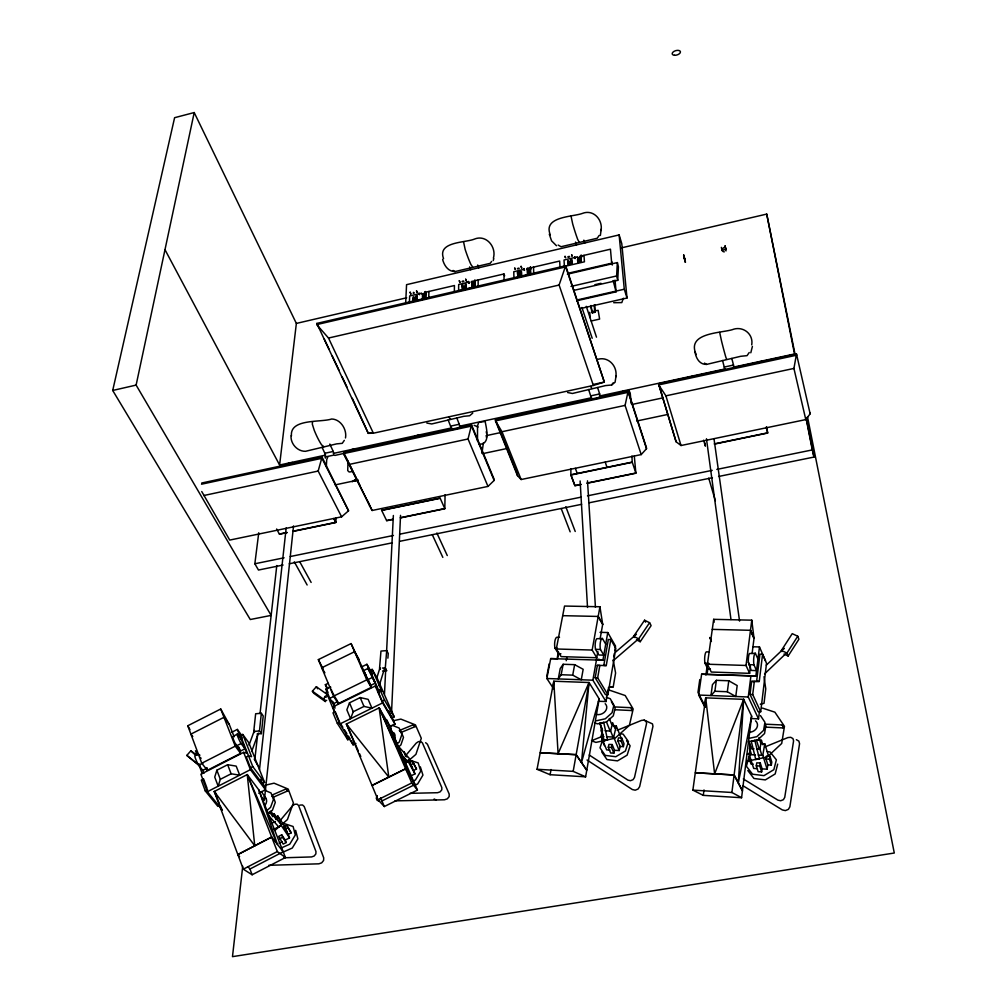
<?xml version="1.0" encoding="UTF-8"?>
<svg xmlns="http://www.w3.org/2000/svg" width="1007" height="1007" viewBox="0 0 1007 1007"><rect width="100%" height="100%" fill="white"/><g stroke="black" fill="none" stroke-linecap="round" stroke-linejoin="round"><path stroke-width="1.5" d="M478.149 286.441L478.149 279.971M477.507 441.003L477.519 425.923L478.539 422.927M475.002 286.378L475.014 282.325L475.002 286.378L471.956 287.083L471.817 282.917M617.329 262.651L616.636 276.069L617.719 280.336L618.424 266.842L617.429 262.563L567.382 274.181M471.54 424.878L468.041 438.989L487.98 486.419L372.124 510.486L343.563 453.616L343.664 452.433L471.54 424.878L494.122 479.256L494.135 480.44L487.98 486.419M472.799 284.188L472.787 286.882L472.258 283.471M601.066 230.527C602.992 219.79 593.45 208.94 582.298 213.446C572.291 217.059 542.672 216.404 550.313 234.858M466.077 288.443L465.951 284.289L466.077 288.443L462.503 289.273L462.137 285.157L462.503 289.273M527.731 270.317L528.285 274.055L528.197 271.361M580.951 484.304L574.859 485.563L570.856 474.788L570.906 468.683M463.522 241.667L465.158 249.409A50.891 9.025 76.7 0 0 470.949 264.551L472.598 266.855M465.247 285.938L465.209 288.644L465.096 284.49M615.818 376.845C617.82 366.12 607.951 355.559 597 359.637M325.387 458.122L324.82 453.276L322.064 447.259M601.192 229.13L600.373 235.462M454.333 291.778L454.447 285.522L424.488 292.496M579.327 257.263L577.666 257.993L577.464 256.974M445.081 494.727L444.804 508.535L400.396 517.699M423.657 293.503L422.034 294.208L421.732 293.503M616.032 376.077L615.076 382.232L611.639 384.989L605.534 385.593L572.442 393.473L567.596 392.529M428.932 291.464L428.718 297.946L409.383 302.427L409.685 295.945L421.53 293.188M425.634 297.858L425.772 293.805L425.634 297.858L422.613 298.563L422.437 294.384M422.613 298.563L422.726 295.857M423.406 294.208L423.443 298.374L422.978 294.648M416.822 299.91L416.646 295.731L416.822 299.91L413.273 300.728C411.976 295.668 414.645 295.051 414.192 300.514C412.304 297.367 418.018 298.085 414.406 298.513M416.067 297.392L415.954 300.111L415.501 296.385L416.986 295.844M413.273 300.728L413.399 298.022M390.804 728.577L390.955 725.443M391.522 712.906L400.534 515.37M384.473 694.226L385.719 669.139M386.65 650.321L393.359 515.496M405.657 303.422L406.564 284.666L619.129 234.921L621.772 243.631L627.009 298.009L579.755 308.708M326.318 466.682L326.709 459.67L327.804 456.964M369.594 506.395L369.67 505.199M574.531 256.835L575.073 258.61L574.607 256.848M753.223 646.784L759.467 646.947L755.892 675.924L701.615 674.212L698.657 695.044L704.976 707.241L705.706 697.851L714.618 773.867L743.669 699.349L738.32 782.968L751.637 716.115L743.669 699.349L705.706 697.851L692.879 790.13L703.276 795.366L741.593 797.72L751.637 716.115M579.868 257.93L580.46 261.908M201.74 491.542L229.734 540.079L341.612 516.83L348.548 510.776L322.064 457.09L201.715 483.02M348.007 461.219L347.717 470.584L349.114 471.981L351.367 471.767M387.871 658.163L388.249 653.48L386.688 650.623L380.961 651.063L379.551 668.283L380.18 669.416M386.348 669.731L385.303 667.842L386.688 650.623M293.125 531.18L335.809 522.331L336.174 517.774M751.713 344.872C753.677 333.77 742.625 325.488 732.29 329.679C720.332 333.241 686.17 332.738 696.202 354.552M322.064 457.09L318.162 471.049L341.612 516.83M553.019 688.989L553.8 681.21L558.092 753.702L589.032 682.519L581.505 762.513L599.19 698.908L589.032 682.519L553.8 681.21L537.046 769.272L550.099 774.71L585.621 776.812L599.19 698.908M312.522 422.034L312.308 424.123L314.234 430.253A53.572 15.067 77.3 0 0 321.585 444.855L323.889 446.642M257.1 734.002L261.379 733.637L259.479 730.956L261.329 713.258L255.652 713.762L253.751 731.447L254.532 732.53M261.379 733.637L263.217 715.964L261.329 713.258M264.514 798.79L293.528 525.931M316.84 323.423L368.285 433.337L373.37 433.199L593.375 385.454L604.326 382.068L565.682 265.722L316.84 323.423L318.841 327.653M259.491 769.625L286.177 527.932M242.725 866.272L232.479 956.65L894.292 853.017L807.488 416.772M254.733 760.31L257.729 733.813M260.033 713.56L276.799 565.544M325.714 455.076L279.606 465.02L296.36 323.423L194.213 112.557L174.601 117.693L112.708 390.464L250.277 619.519L271.147 615.39L136.121 385.089L194.213 112.557M752.405 346.408L750.794 352.802M760.7 711.748L766.528 663.311L762.576 654.26L759.945 654.185L756.609 681.361L751.637 681.412L750.014 694.402L758.057 711.634L760.7 711.748L752.707 694.515L754.319 681.512L759.265 681.449L762.576 654.26M750.693 718.52L758.535 718.872L759.429 711.508M758.535 718.872L748.264 696.995L750.907 675.911L755.892 675.924M283.093 565.028L258.472 570.038L254.847 563.769L258.749 532.766M749.623 673.343L746.023 665.463L751.776 620.174L713.686 619.33L707.405 664.217L711.269 672.034L749.623 673.343L750.442 666.848L748.365 662.266A7.137 1.662 -89.5 0 1 749.46 653.543L755.376 653.279L757.956 659.107M741.593 797.72L731.9 792.484L743.669 699.349M752.103 653.593L754.016 638.362L751.776 620.174M728.778 680.77L737.174 685.553L735.765 696.504L727.331 691.733L728.778 680.77L716.367 680.329L712.452 684.634L710.967 695.522L714.882 691.255L716.367 680.329M703.276 795.366L704.019 789.929M705.894 675.055L707.355 664.607M707.09 674.237L707.82 668.975L704.976 663.248A7.074 1.8 -89.3 0 1 704.887 655.708A7.074 1.8 -89.3 0 1 706.587 651.844L709.192 651.919M481.925 453.389L483.423 442.753M699.777 679.561L697.964 692.401L705.429 706.838M762.135 768.907L761.632 771.891L758.158 771.702L756.282 765.823L756.786 762.828L760.272 763.016L762.135 768.907L767.12 769.172L767.837 764.892L766 759.001L766.503 756.03L769.99 756.207L771.803 762.11L771.312 765.081L767.837 764.892M771.312 765.081L769.486 759.19L769.99 756.207M761.632 771.891L759.769 766.012L760.272 763.016M767.12 769.172L762.803 755.338L764.754 743.795L761.758 743.657M345.489 437.944C347.113 429.574 340.681 419.189 331.655 419C320.931 422.663 289.726 418.295 291.438 435.893M608.417 687.517L613.238 686.837L615.592 673.028L613.187 659.786M761.745 754.948L759.92 749.12L761.418 740.334L758.485 740.195M765.924 725.481L764.552 733.537L757.805 739.83L748.277 741.895M598.221 701.25L606.013 701.564L607.221 694.54M607.699 691.733L608.178 688.914M613.704 656.74L614.232 653.707M614.748 650.673L615.541 646.116L607.762 632.534L600.008 632.333M606.252 665.564L597.352 665.363L595.15 677.774L605.434 694.603L607.888 694.704L615.843 648.395L610.771 639.571L608.329 639.495L603.797 665.476L606.252 665.564L610.771 639.571M607.888 694.704L597.654 677.862L599.832 665.438L597.352 665.363M606.013 701.564L592.871 680.191L596.446 660.063L602.903 660.24L607.762 632.534M751.461 754.407L749.598 748.591L750.366 744.223M757.415 768.643L753.689 768.442L749.246 754.633L750.756 746.011M749.598 755.149L749.07 758.107L750.97 763.986L753.274 764.112M600.109 638.853L602.69 624.29L599.933 606.755L564.537 606.05L556.317 648.986L561.126 656.614L596.748 657.747L597.856 651.529M596.748 657.747L592.166 650.056L599.933 606.755M585.621 776.812L573.172 771.375L589.032 682.519M574.645 664.658L583.166 669.303L581.278 679.763L572.719 675.143L574.645 664.658L563.14 664.28L560.232 668.522L558.268 678.919L561.163 674.728L563.14 664.28M550.099 774.71L551.056 769.524M566.224 660.743L566.79 657.697M556.972 659.358L558.407 651.806M559.514 637.318L557.098 637.255A6.797 2.266 -88.8 0 0 554.933 640.918A6.797 2.266 -88.8 0 0 554.995 648.156L558.533 653.757L557.576 658.779L550.691 658.591L546.851 678.504L553.422 688.473M546.851 676.024L549.218 663.751M805.789 419.592L793.931 368.436L796.499 353.998L658.54 383.743L676.087 441.758L681.022 445.522L805.789 419.592L810.144 413.814L809.905 412.631M493.38 258.182C496.703 247.168 486.381 234.253 474.511 239.062C465.435 242.914 437.038 241.39 443.558 258.635M620.136 746.464L623.371 746.628L624.025 743.783L621.722 738.043L618.474 737.879L617.807 740.711L620.136 746.464L619.179 750.542L614.534 750.303L612.18 744.563L608.945 744.4L608.266 747.257L610.632 752.984L613.867 753.148L614.534 750.303M623.371 746.628L621.055 740.875L621.722 738.043M619.179 750.542L613.691 737.074L616.309 726.047L613.162 725.909M613.867 753.148L611.513 747.421L612.18 744.563M612.923 736.709L610.607 731.044L612.608 722.661L614.912 728.351M615.126 708.16L613.288 715.851L606.554 721.868L597.529 723.869L594.923 722.938M641.207 454.585L625.083 405.393L628.141 391.131L495.482 419.718L495.494 420.901L517.447 475.594L521.123 479.533L641.207 454.585L646.507 448.707L646.393 447.523L628.141 391.131M602.74 737.099L602.048 739.918L604.427 745.646M601.683 727.797L601.003 730.578L603.357 736.243M609.764 750.051L606.667 749.888L601.091 736.444L602.425 730.956M419.579 294.749L418.899 293.024L419.416 294.031M777.681 764.124L775.176 773.942L765.307 779.909L753.941 778.474L747.798 770.519M758.749 363.401L759.945 361.677L766.063 360.947M749.019 756.509L746.401 766.264L752.569 774.207L763.961 775.642L773.854 769.663L776.372 759.832L770.103 751.965L767.284 751.625M493.229 260.586L493.795 258.598M379.224 685.767L384.561 668.296A2.392 1.385 37.9 0 1 384.447 668.648M216.87 770.217L214.743 777.089L218.167 786.19L220.319 779.33L216.87 770.217L227.645 764.716L236.192 766.113L239.691 775.163L231.132 773.791L220.319 779.33M376.807 677.975L379.991 667.704M570.428 261.971L569.647 262.147M621.772 392.906L623.056 391.207L628.922 390.515L630.218 393.057L631.2 403.593M602.664 739.855L600.008 747.836L605.232 755.401L615.793 756.723L625.435 750.983L628.456 741.593L623.132 734.116L620.136 733.751M518.97 274.307C521.815 272.985 517.85 274.521 518.806 276.258L518.441 272.066M554.907 407.319L556.229 405.607L561.982 404.94M623.371 298.248L621.797 302.591L613.691 302.704M251.674 751.512L258.371 733.071M593.375 385.454L559.099 285.044L565.682 265.722M249.006 745.155L254.419 730.39M463.572 287.058C466.858 285.9 462.062 287.234 463.421 289.059L463.056 284.943M349.492 702.836L346.849 709.834L350.562 718.708L353.243 711.722L363.98 706.423L371.948 708.16L368.147 699.349L360.191 697.574L349.492 702.836L353.243 711.722M377.335 795.656L376.266 798.173L377.134 800.364L379.513 801.182M413.525 437.781L414.934 436.081M349.366 451.602L350.814 449.902L353.079 449.223L355.307 448.933L356.503 450.066M286.68 465.108L287.133 464.189M797.745 636.235L798.929 639.218L788.154 656.01L786.945 653.065L797.745 636.235L792.232 633.655L781.419 650.434L781.91 651.617M649.591 622.691L651.126 625.599L640.213 641.723L638.639 638.841L649.591 622.691L644.581 620.224L633.63 636.336L634.272 637.494M344.306 440.374L342.242 443.344L336.628 443.873L305.486 451.312C297.342 451.463 290.494 443.747 291.036 435.817M491.592 261.43L490.296 263.305L454.975 271.575C448.128 271.613 444.087 265.345 442.614 259.378M599.19 235.411L597.214 238.256L561 246.74L558.168 245.041M611.639 384.989L613.062 382.937M749.221 352.526L747.043 355.647L740.674 356.302L706.599 364.408C699.45 364.71 695.749 357.837 695.006 351.632M472.912 285.459L473.68 284.931M528.31 272.645L529.103 272.104M578.811 260.876L579.617 260.335M280.475 820.151L292.508 805.814L294.724 804.278L297.141 804.178L298.626 805.562L315.971 851.582L315.858 853.923L314.134 856.038L311.591 856.932L283.634 857.788M405.267 756.081L416.218 743.116L418.409 741.643L420.85 741.567L422.424 742.914L441.821 787.562L441.796 789.828L440.122 791.854L437.579 792.71L410 793.34M186.824 755.401L199.814 765.912L186.824 755.401L190.864 750.794L196.592 755.061M312.397 691.18L324.166 699.626L325.462 701.665L313.706 693.231L312.397 691.18L316.336 686.724L328.118 695.132M471.352 281.457L473.076 282.124L471.125 282.426M764.565 673.884L785.498 653.971M766.314 665.149L784.088 648.294M280.789 825.4L281.469 824.683L270.216 812.07L267.598 814.411L270.216 812.07M274.81 830.485L281.507 824.758M279.594 826.47L287.423 819.572L293.389 802.919L288.203 789.073L274.055 783.182L265.206 785.233M401.315 754.671L407.495 761.519L408.213 760.902L407.533 761.607L410.076 759.253L398.722 746.716L398.029 747.332M409.396 759.97L410.101 759.341M408.225 760.99L415.916 754.356L421.291 738.295L415.45 724.876L400.836 719.099L393.422 720.71M267.019 810.421L270.556 807.375L273.438 799.533L271.047 792.962L264.35 790.143M268.907 813.241L272.431 810.194L275.301 802.365L272.91 795.794M613.175 660.705L637.557 639.735M615.327 652.347L636.411 634.297M472.761 413.097L469.64 415.753L463.799 416.319L431.739 423.96L426.842 423.053M405.884 762.865L408.2 760.889M395.814 744.916L399.288 741.995L401.881 734.443L399.175 728.074L392.264 725.304M398.596 746.879L400.899 744.928L403.48 737.376L400.786 731.006M689.996 377.348L693.382 375.838L696.957 375.838M352.236 481.774L354.728 479.898L356.906 480.654M518.039 268.894C515.911 269.196 519.574 267.145 519.159 268.743M527.102 268.34L527.92 268.34M247.949 866.624L249.95 869.028L283.194 851.784L271.676 837.056L237.841 854.54L239.578 856.617M252.115 874.768L285.447 857.511L258.862 789.954L247.244 774.584L214.277 791.477L243.304 869.179L252.115 874.768L249.95 869.028M271.563 823.436L275.364 821.473M273.514 829.504L281.28 825.501L289.525 837.887L285.245 840.09L286.139 842.557L283.156 844.105L278.725 836.376L281.721 834.828L285.245 840.09M288.241 834.362L283.836 826.634L286.819 825.098L291.212 832.827L288.241 834.362L289.525 837.887M284.729 829.088L287.712 827.54L286.819 825.098M237.841 854.54L271.676 837.056M279.619 838.844L282.615 837.295L281.721 834.828M279.052 843.287L282.262 841.638M243.304 869.179L277.34 851.57L285.447 857.511M258.698 793.226L265.483 789.727L262.827 783.005M275.263 817.344L277.844 816.022L285.245 827.175M207.09 788.38L203.59 778.94L201.287 780.11L205.277 790.923L207.593 789.727M250.491 767.762L252.795 766.579L264.564 782.389L262.298 783.547L250.491 767.762L246.287 757.088L248.578 755.917L251.574 756.685L242.75 734.43L240.509 735.576L252.795 766.579M231.748 732.265L237.325 729.42L246.702 753.16L243.644 752.355L200.884 774.219L207.379 791.716L250.441 769.65L265.483 789.727M220.13 805.197L217.852 806.368L205.277 790.923M198.517 753.891L195.106 755.628A6.671 0.969 64.3 0 0 195.559 758.762A6.671 0.969 64.3 0 0 198.656 765.194L202.785 770.368L203.88 773.313M237.362 734.078L232.604 736.658A6.659 0.806 64.2 0 0 235.411 743.808L240.446 751.121L244.978 748.805L241.076 743.531A6.659 0.793 64.1 0 1 237.979 737.111A6.659 0.793 64.1 0 1 237.362 734.078L241.252 739.377M201.752 763.243L235.248 746.149L240.61 753.324L207.366 770.305L201.752 763.243L187.78 725.757L220.734 709.004L229.344 724.599L234.127 736.784M198.656 765.194L203.225 762.853M236.519 745.86L241.076 743.531M202.785 770.368L207.341 768.039M462.717 281.733C460.627 282.086 464.114 279.946 463.824 281.582M568.452 257.112C566.11 257.163 570.705 255.652 569.37 256.923M405.607 768.782L372.011 785.473L405.62 768.807L414.985 784.503M377.965 799.747L411.775 782.955L417.427 790.08L384.309 806.544L377.965 799.747L346.408 724.008L379.135 707.871L388.689 724.146L410.34 776.699L379.135 707.871L388.828 777.127L346.408 724.008L358.278 750.87M413.613 785.183L381.968 800.943L380.319 798.387M404.021 762.928L407.885 761.015L414.985 773.88L410.73 775.994L411.737 778.373M413.537 770.468L409.522 762.614L412.48 761.141L416.495 768.996L413.537 770.468L414.985 773.88M410.516 764.98L413.487 763.507L412.48 761.141M337.345 723.366L339.636 722.233L335.281 711.71L332.99 712.83L337.345 723.366L347.793 739.755L350.058 738.635L348.447 736.117M382.245 701.237L384.536 700.117L394.19 716.846L391.937 717.966L382.245 701.237L377.688 690.84L379.966 689.719L381.703 691.104L372.162 669.365L369.934 670.461L378.859 690.852M361.375 667.012L366.913 664.293L377.046 687.466L375.259 686.031L332.801 706.927L339.85 723.983L382.635 702.899L394.983 724.171L389.407 726.928M339.85 723.983L353.117 744.84L355.912 743.468M327.099 688.901L325.349 684.684L328.131 683.325M337.798 701.589L333.279 703.817L329.83 698.342L325.865 689.229L329.365 687.353M367.945 668.409L363.376 670.813L370.677 685.415L375.183 683.199L367.87 668.396L371.168 674.01M333.556 696.164L366.812 679.826L371.243 687.403L338.226 703.641L333.556 696.164L318.35 659.61L351.078 643.586L365.944 675.231L364.081 671.745M329.83 698.342L334.374 696.101L337.118 700.494M367.442 679.851L371.973 677.635M280.852 848.133L289.726 844.218L295.315 834.992L293.113 826.495L284.465 823.663M282.174 852.514L292.282 848.045L297.858 838.831L295.643 830.347M273.275 797.217L272.356 796.273L273.275 797.217L287.813 790.873L285.975 788.997L272.759 794.75M412.543 781.218L415.438 780.01L420.75 771.123L418.169 762.891L409.295 760.096M414.758 785.196L417.641 783.987L422.94 775.113L420.347 766.881M401.214 732.391L400.245 731.472L401.214 732.391L415.123 726.613L413.185 724.788L399.263 730.553M591.499 740.749L601.494 736.683M617.203 730.289L641.472 720.408L644.128 720.131L652.473 723.882L652.951 726.299L639.659 786.58L638.086 789.01L635.203 790.193L632.371 789.551L587.018 760.008M747.37 754.079L750.265 752.896M764.741 747.005L787.902 737.577L790.722 737.3L792.962 738.597L793.579 740.862L784.743 797.38L783.396 799.671L780.702 800.754L777.945 800.15L743.304 778.965M413.298 293.377L413.449 292.345L414.343 293.037M288.153 463.409L292.584 462.465L293.704 463.598M479.533 422.147L485.16 421.505C486.356 428.139 490.761 444.402 479.533 444.2L478.703 443.873M600.348 723.278L603.734 722.46L607.548 739.881L604.087 740.636L600.348 723.278L603.734 722.46M591.789 740.9L595.917 742.398L607.548 739.881M751.26 741.278L754.822 740.435L759.379 758.636L755.754 759.416L751.26 741.278L754.822 740.435M755.791 759.467L767.41 756.874L781.709 743.456L784.466 726.337L774.874 712.176L762.349 708.059M755.754 759.416L756.773 759.24M758.359 758.812L759.379 758.636M606.629 740.107L604.15 740.699M469.161 282.061L458.676 284.503L458.588 290.985L476.638 286.794M472.157 281.368L503.966 273.967L504.645 275.792M524.408 269.259L513.784 271.726L513.935 278.184L533.748 273.589L533.521 267.132M527.454 268.542L559.678 261.052L560.018 267.283M576.86 257.012L564.021 260.007L564.386 266.452L584.438 261.807L583.984 255.363M579.705 256.357L610.456 249.195L611.69 263.192L567.835 273.325M296.36 323.423L406.677 297.782M621.181 247.923L766.73 214.088L795.215 355.119M472.799 282.841L475.014 282.325M572.014 263.872L571.548 259.693L572.014 263.872L568.338 264.728C566.714 259.793 569.534 259.051 569.282 264.501L569.27 262.462M571.762 259.831L570.541 260.096L571.12 264.086L570.956 261.392M581.152 261.757L580.762 257.603L581.152 261.757L578.031 262.475C576.457 257.528 578.962 256.949 578.887 262.286L578.698 259.592M580.196 257.88L580.888 257.716M423.595 294.308L425.772 293.805M518.706 272.205L521.387 271.588L521.5 275.628L517.875 276.472L517.51 272.293L517.875 276.472M528.159 270.014L530.399 269.486L530.538 273.526L527.454 274.244L527.177 270.09M593.589 384.397L604.326 382.068L565.745 266.88L316.714 324.594L328.509 338.037L559.099 285.044M725.569 247.735L725.846 249.396L722.082 250.265L721.339 247.357M112.708 390.464L136.121 385.089M570.994 286.416L616.636 275.956M594.91 284.691L600.978 283.307M573.625 290.419L617.719 280.336M760.31 704.157L764.023 703.314L765.748 688.876L764.023 676.691M576.847 300.023L624.29 289.223L619.129 234.921M576.747 300.766L616.083 291.816L615.038 280.11M590.694 305.801L591.852 311.654L594.659 311.025L594.18 305.008M591.852 311.654L592.28 312.9L595.087 312.271L594.81 304.643M334.853 455.441L343.953 453.402M596.257 720.798L605.308 718.797L612.055 712.767L613.905 705.076L610.192 698.682L606.277 697.335M606.554 740.057L615.126 738.181L629.4 725.342L633.176 709.004L625.209 695.535L608.744 689.921M371.344 432.67L368.285 433.337L352.299 398.256M748.465 738.483L756.823 736.671L763.583 730.377L764.955 722.309L760.461 715.587M324.82 453.276L333.241 451.463L333.644 453.49L333.833 455.101L325.412 456.914M448.14 419.944L450.582 426.137L459.255 424.262L459.67 426.313M588.617 389.495L590.681 395.877L599.656 393.951L600.096 396.028M722.535 360.481L724.247 367.052L733.499 365.05L733.952 367.165M333.405 453.414L451.753 427.899M459.444 426.238L591.638 397.727M599.316 396.066L725.355 368.889M733.046 367.228L794.523 353.973L766.73 214.088M796.726 355.169L658.679 384.913L665.904 395.839L681.022 445.522M452.672 429.498L459.909 427.937M592.896 399.288L600.373 397.677M201.526 484.203L321.95 458.273L348.548 510.776M747.144 761.242L756.723 759.177M665.904 395.839L793.931 368.436M203.691 495.545L318.162 471.049M494.135 480.44L471.528 426.062L343.563 453.616L349.391 464.378L468.041 438.989M646.507 448.707L628.242 392.302L495.494 420.901L501.99 431.726L625.083 405.393M486.28 435.641L501.637 432.355M632.144 404.436L662.858 397.878M335.142 484.896L358.215 480.012M482.831 453.616L507.452 448.405M636.676 421.039L667.452 414.519M381.666 510.436L440.172 498.301M279.405 534.025L287.033 532.439M714.341 443.886L767.636 432.834L766.591 426.779M287.083 532.64L279.468 534.226L276.635 529.002M293.188 531.381L335.872 522.532L333.896 518.718M714.466 444.087L767.762 433.035L766.201 427.207M570.856 474.788L632.207 462.087L631.943 456.007M632.308 462.289L570.956 475.002L574.959 485.777L581.052 484.518M386.625 520.531L392.743 519.272M392.818 519.474L386.688 520.745L381.603 510.234L440.097 498.1L444.88 508.749L400.471 517.9M587.056 483.058L635.858 473.013L634.297 456.07M587.157 483.259L635.958 473.214L632.207 462.087M254.847 563.769L284.112 557.79M290.268 556.531L393.447 535.46M399.603 534.201L581.316 497.093M587.484 495.834L712.213 470.357M716.833 469.413L812.309 449.915L813.971 457.065L718.57 476.475M289.248 563.782L392.352 542.811M400.043 541.25L581.618 504.318M589.309 502.757L712.415 477.721M591.235 320.981L599.618 319.093L598.158 310.37L594.973 310.811M417.225 435.389L419.491 435.1L420.775 436.22M253.751 731.447L259.479 730.956M382.421 668.056L385.303 667.842M382.572 670.989L386.877 670.675M299.847 805.084L302.541 804.971L304.202 806.519L323.713 857.851L323.599 860.469L321.674 862.835L318.841 863.83L268.806 865.303M394.983 800.855L444.465 799.785L447.309 798.841L449.172 796.575L449.185 794.032L427.396 744.211L425.646 742.7M330.497 686.787L330.699 688.008M562.699 615.667L598.196 616.448L602.69 624.29L598.196 616.448M712.276 629.375L750.492 630.306L754.016 638.35L750.492 630.306M602.413 638.476L596.698 638.74A6.86 2.14 -88.9 0 0 595.2 647.06L595.527 649.364L598.875 655.003L603.797 655.154L600.474 649.502A6.86 2.127 -89 0 1 600.386 642.189A6.86 2.127 -89 0 1 602.413 638.476L605.723 644.165M554.995 648.156L557.425 648.231M595.527 649.364L600.474 649.502M556.317 648.986L592.166 650.056M558.533 653.757L560.949 653.833M596.245 659.245L599.329 659.346M704.976 663.248L708.903 663.374M748.616 664.645L753.941 664.821L756.547 670.599L751.247 670.423L748.365 662.266M550.691 658.591L602.903 660.24M707.405 664.217L746.023 665.463M707.82 668.975L710.426 669.063M701.615 674.212L750.907 675.911M756.609 681.361L759.265 681.449M751.637 681.412L754.319 681.512M561.163 674.728L572.719 675.143M595.15 677.774L597.654 677.862M546.851 678.504L592.871 680.191M610.154 686.711L613.238 686.837M714.882 691.255L727.331 691.733M750.014 694.402L752.707 694.515M698.657 695.044L748.264 696.995M614.207 706.901L631.414 707.72L631.855 710.539L614.622 709.734M782.489 724.977L764.842 724.159L765.496 727.13L783.156 727.948L782.489 724.977L783.169 727.948M529.141 273.489L528.461 273.312M605.119 730.78L610.607 731.044M473.718 286.303L473.063 286.126M601.091 736.444L603.885 736.583M606.692 736.721L613.691 737.074M617.807 740.711L621.055 740.875M749.598 748.591L754.016 748.818M756.974 748.969L759.92 749.12M424.463 297.77L423.595 297.115M608.266 747.257L611.513 747.421M749.246 754.633L755.275 754.948M758.284 755.112L762.803 755.338M766 759.001L769.486 759.19M756.282 765.823L759.769 766.012M537.046 769.272L573.172 771.375M692.879 790.13L731.9 792.484M450.658 419.164L448.807 417.25M474.171 425.332L478.111 427.006M781.419 650.434L786.945 653.065M784.025 654.047L788.154 656.01M528.159 268.491L528.411 269.486L526.661 269.335M633.63 636.336L638.639 638.841M636.462 639.835L640.213 641.723M434.168 798.979L435.993 799.986M796.373 739.692L798.878 741.139L799.558 743.669L789.866 806.821L788.368 809.364L785.372 810.585L782.288 809.905L742.776 785.611M704.472 363.112L706.599 364.408M644.128 720.131L646.142 721.352L646.557 723.517L634.486 777.48L633.076 779.657L630.495 780.702L627.953 780.135L589.233 755.036M453.15 270.442L454.975 271.575M556.493 245.746L551.546 240.811L549.306 234.19M591.952 388.538L590.606 386.487M324.971 696.542L326.142 697.373M194.703 754.444L190.864 750.794M520.506 271.789L520.619 275.83L520.543 273.136M377.688 690.84L379.45 692.212M521.387 271.588L521.5 275.628M530.399 269.486L530.538 273.526M413.185 724.788L415.136 726.613M285.975 788.997L287.826 790.873M268.617 815.557L278.838 827.037M579.025 241.919L577.728 239.502A51.521 6.042 77.1 0 1 572.693 223.957L571.032 216.127M207.379 791.716L222.409 810.22M219.123 802.969L214.277 791.477L216.153 793.806M192.778 736.52L190.902 734.128L223.982 717.311L229.357 724.599M214.277 791.477L254.758 845.779L247.244 774.584L277.479 844.47L258.862 789.954M235.411 743.808L238.508 747.987L240.61 753.324M237.325 729.42L241.957 735.752M240.509 735.576L242.234 737.917M242.75 734.43L248.767 742.663L264.564 782.389M626.581 740.787L630.118 745.772L627.122 755.149L617.505 760.877L606.969 759.555L601.758 751.99M282.615 837.295L286.139 842.557M269.435 811.629L272.821 816.702M277.504 818.829L274.03 813.618L276.119 819.383M270.795 811.076L275.868 818.691M261.367 791.527L266.188 798.79M283.836 826.634L287.347 831.92M287.712 827.54L291.212 832.827M726.664 359.348L725.82 357.145A56.165 2.92 77.7 0 1 721.541 341.071L719.69 332.448M340.442 723.492L342.846 727.281M344.444 729.811L346.849 733.587M316.336 686.724L317.646 688.775M325.978 689.015L328.043 692.312M327.69 694.402L326.167 691.96L334.689 712.591M346.408 724.008L347.956 726.475M325.349 684.684L327.816 688.624M324.883 672.84L321.749 667.779L354.59 651.693L359.046 659.384M366.41 677.787L368.977 682.192M611.413 701.766L614.383 706.889M366.913 664.293L372.275 673.633M369.934 670.461L372.074 674.187M372.162 669.365L377.134 678.063L394.19 716.846M254.205 759.064L257.905 765.635M187.78 725.757L189.971 729.647M294.296 561.83L307.135 584.991M406.853 756.974L404.008 751.826L405.67 755.766M408.276 759.555L412.543 768.089L409.522 762.614M404.336 757.528L406.589 761.594M413.487 763.507L416.495 768.996M299.872 561.982L311.138 582.436M644.581 620.224L645.613 622.175M164.984 249.673L279.606 465.02M333.833 518.517L335.809 522.331M318.35 659.61L323.071 668.799M329.83 444.062L333.241 451.463M333.33 694.037L333.871 695.12M344.344 453.817L360.091 485.764M367.618 501.033L368.99 503.815M349.391 464.378L372.124 510.486M710.829 639.659L709.797 637.494L711.408 641.459M324.204 338.956L328.886 348.837M332.222 355.899L338.918 370.022M342.267 377.084L346.949 386.965M328.509 338.037L373.37 433.199M432.355 534.843L442.828 557.375M332.272 691.796L332.788 692.929M436.862 533.005L447.272 555.562M359.524 753.689L360.783 756.521M379.966 689.719L384.536 700.117M391.522 716.292L394.983 724.171M388.79 710.778L391.937 717.966M375.259 686.031L382.635 702.899M759.467 646.947L765.534 660.882M386.852 719.929L417.427 790.08M368.398 680.153L370.677 685.415M366.548 676.628L371.243 687.403M379.135 707.871L411.775 782.955M351.078 643.586L366.812 679.826M360.191 697.574L363.98 706.423M331.353 689.694L331.781 690.714M456.838 418.056L459.255 424.262M220.332 805.839L222.157 810.144M380.747 798.048L384.309 806.544M337.131 701.01L338.226 703.641M351.468 740.862L353.117 744.84M332.965 701.854L334.676 705.983M332.184 701.149L335.067 708.122M345.464 734.141L347.793 739.755M599.606 723.202L602.589 730.44M354.728 479.898L355.27 481.22M606.516 722.095L610.066 730.805M609.285 718.457L611.639 724.272M616.309 726.047L621.193 738.207M501.99 431.726L521.123 479.533M495.482 419.718L516.843 472.963M260.612 779.292L262.298 783.547M243.644 752.355L250.441 769.65M238.86 747.081L239.918 749.774M247.244 774.584L277.34 851.57M220.734 709.004L235.248 746.149M469.602 266.918L470.684 269.763M561.239 508.623L570.163 531.847M227.645 764.716L231.132 773.791M565.821 506.76L575.224 531.469M477.721 265.017L478.791 267.875M206.359 767.611L207.366 770.305M195.496 750.756L197.095 755.074M202.193 773.565L198.53 763.696A2.48 2.102 -59.1 0 0 198.933 764.162M575.362 468.356L576.847 472.409M277.844 816.022L280.789 824.141M605.207 462.15L606.642 466.241M594.659 311.025L595.087 312.271M597.617 387.544L599.656 393.951M581.92 307.475L592.192 338.276M586.288 306.342L596.496 337.169M575.526 242.095L576.482 245.016M583.846 240.144L584.79 243.065M748.767 741.001L751.134 748.428M756.383 739.906L759.177 748.843M761.418 740.334L762.777 744.714M758.963 737.514L760.814 743.493M764.754 743.795L768.605 756.282M624.29 289.223L627.009 298.009M658.54 383.743L676.087 441.758M515.093 268.97L514.64 267.875L515.194 269.385M725.279 246.375L725.053 245.683L726.034 250.919M708.739 478.149L715.36 500.68M703.591 440.223L705.328 445.975M565.267 257.062C564.637 254.205 565.921 259.491 565.481 257.188M571.951 255.426C572.58 258.245 571.221 252.744 571.812 255.539M731.812 358.467L733.499 365.05M613.112 280.525L616.083 291.816M725.116 246.488L725.846 249.396M683.627 255.501L685.226 261.87L683.665 255.212M765.169 725.644L765.496 727.13M796.499 353.998L810.144 413.814M724.247 367.052L724.688 369.166M590.681 395.877L591.399 399.615M450.582 426.137L451.224 429.813M806.192 417.792L813.971 457.065M806.041 418.207L812.309 449.915M590.996 305.511L592.28 312.9M631.414 707.72L631.855 710.539M714.013 438.888L739.566 621.105M706.461 438.851L730.981 619.494M704.799 442.74L705.215 445.774M713.686 619.33L714.076 622.339M486.305 431.638L486.469 433.224M486.318 435.905L486.482 437.491M612.004 261.958L612.281 265.068M589.787 312.258L590.178 317.809M577.766 258.447L578.031 262.475M587.496 480.817L595.439 607.297M568.099 260.687L568.338 264.728M580.12 480.956L587.522 607.435M517.422 474.398L517.447 475.594M503.966 273.967L504.066 280.21M724.297 251.876A3.877 2.379 -15.1 0 1 722.057 249.95A3.877 2.379 -15.1 0 1 724.499 247.344M707.317 440.034A3.751 2.656 -7.5 0 1 706.776 439.493M262.84 798.098A4.116 2.341 4.3 0 1 264.35 800.351M393.548 732.53A7.49 5.664 -31.4 0 1 394.568 738.269M326.683 700.394A2.429 2.039 -64.9 0 1 324.695 699.878M324.229 698.845A2.429 2.039 -64.9 0 1 327.539 696.051M605.182 703.692A7.641 6.067 -22.2 0 1 605.283 711.282A7.641 6.067 -22.2 0 1 596.547 714.504M264.048 796.776A7.653 5.652 -36.8 0 1 265.118 805.172M201.022 758.561A6.671 0.957 64.3 0 1 200.544 757.453M199.801 755.477A6.671 0.957 64.3 0 1 199.575 754.684M755.502 720.836A7.98 6.52 -13.9 0 1 756.723 727.998A7.98 6.52 -13.9 0 1 749.12 732.303M753.941 664.821A7.15 1.636 -89.5 0 1 753.84 657.193A7.15 1.636 -89.5 0 1 755.376 653.279M783.824 648.898A2.631 1.045 62.4 0 1 783.899 648.533M685.427 262.248L683.803 255.161L685.427 262.248M474.335 282.476L474.322 286.529L474.335 282.476M529.292 269.952L529.846 273.69L529.292 269.952M425.105 293.956L424.967 298.022L425.105 293.956M581.115 255.249L581.643 257.087L581.14 255.249M530.979 268.844L530.387 267.094L530.979 268.844M523.879 268.605L524.471 270.417L523.917 268.605M475.354 281.733L474.725 280.009L475.266 281.746M468.305 281.494L468.935 283.294L468.305 281.494M425.244 291.552L425.898 293.339L425.344 291.615M521.702 268.152L521.11 266.364L521.702 268.152M466.329 280.991L465.712 279.241L466.329 280.991M459.947 282.476L459.318 280.726L459.947 282.476M417.112 292.496L416.495 290.771L417.049 292.521M410.806 293.968L410.139 292.231L410.806 293.968M576.155 754.658L540.193 752.745L576.142 754.696L586.754 770.242L576.155 754.658M734.116 774.987L695.283 772.784L734.116 774.949L742.436 790.835L734.116 774.949M674.564 55.284A4.255 2.253 -16.4 0 0 680.43 51.772A4.255 2.253 -16.4 0 0 673.96 51.395A4.255 2.253 -16.4 0 0 674.564 55.284"/></g></svg>
